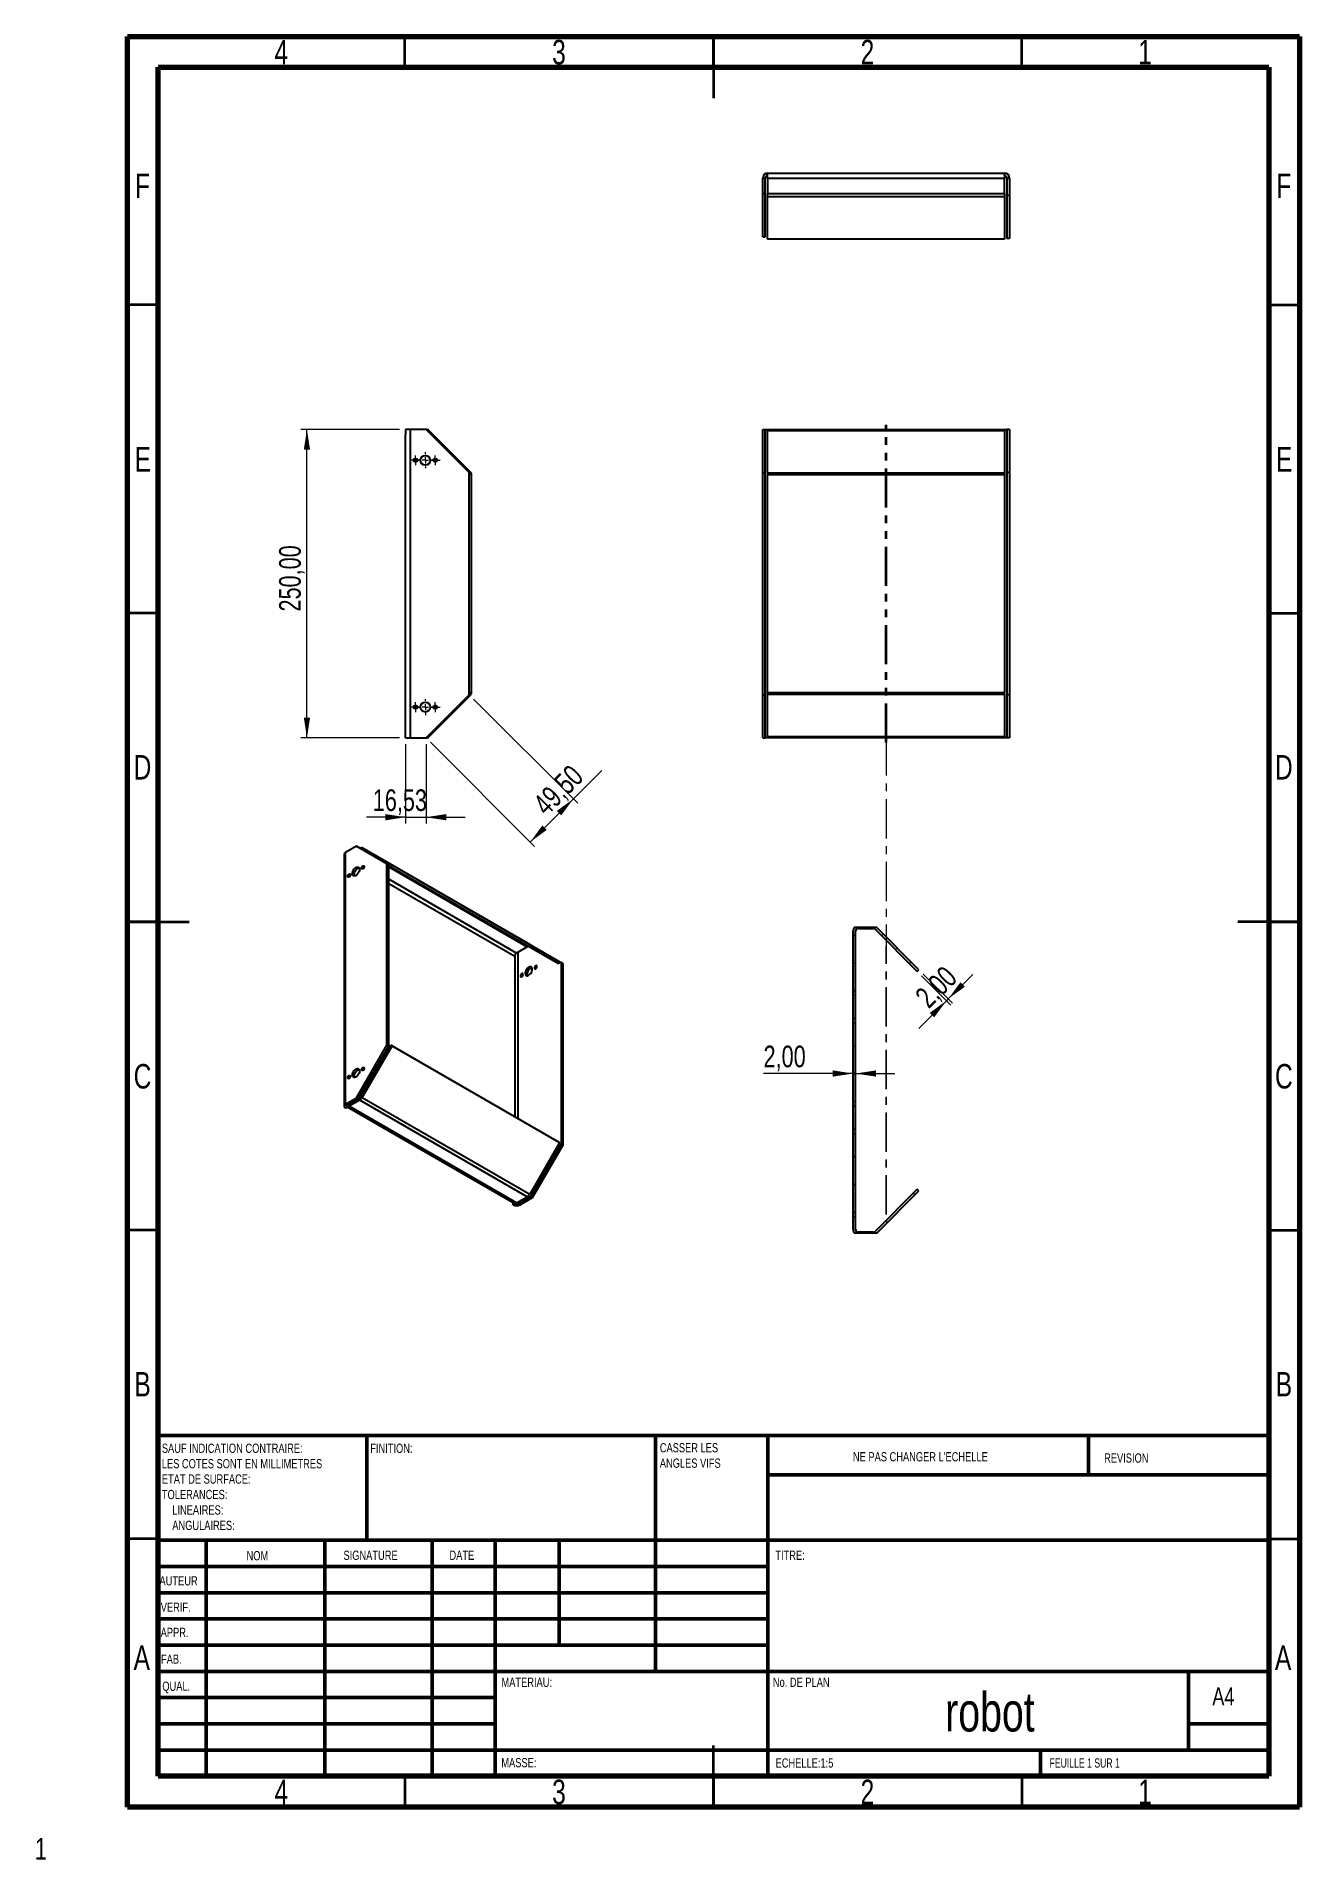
# Model space of a CAD drawing. Header units: millimetres. Extents: x 0 to 205, y -4 to 292.
import ezdxf

# ---------------------------------------------------------------- set-up
doc = ezdxf.new("R2010")
doc.units = ezdxf.units.MM
doc.linetypes.add('CENTER', pattern=[10.16, 6.35, -1.27, 1.27, -1.27])
doc.linetypes.add('PHANTOM', pattern=[12.7, 6.35, -1.27, 1.27, -1.27, 1.27, -1.27])
doc.styles.add('SLDTEXTSTYLE0', font='TXT', dxfattribs={"width": 0.75})
doc.styles.add('SLDTEXTSTYLE1', font='TXT', dxfattribs={"width": 0.7})
doc.dimstyles.new('SLDDIMSTYLE0', dxfattribs={"dimtxt": 3.5, "dimasz": 3.302, "dimexe": 0, "dimexo": 0.0625, "dimgap": 0.875, "dimtad": 1, "dimlfac": 5, "dimrnd": 1e-09, "dimzin": 12, "dimdsep": 46, "dimtxsty": 'SLDTEXTSTYLE0', "dimsah": 1, "dimcen": 0.09, "dimadec": 0, "dimazin": 3, "dimtfac": 1, "dimtmove": 0, "dimatfit": 0, "dimfxl": 1, "dimfrac": 2, "dimtolj": 1, "dimtzin": 12, "dimarcsym": 0})
doc.dimstyles.new('SLDDIMSTYLE1', dxfattribs={"dimtxt": 3.5, "dimasz": 3.302, "dimexe": 0, "dimexo": 0.0625, "dimgap": 0.875, "dimtad": 1, "dimlfac": 5, "dimrnd": 1e-09, "dimzin": 12, "dimdsep": 46, "dimtxsty": 'SLDTEXTSTYLE0', "dimsah": 1, "dimcen": 0.09, "dimadec": 0, "dimazin": 3, "dimtfac": 1, "dimtofl": 0, "dimtmove": 0, "dimatfit": 3, "dimfxl": 1, "dimfrac": 2, "dimtolj": 1, "dimtzin": 12, "dimarcsym": 0})

# ---------------------------------------------------------------- blocks, each defined once
blk = doc.blocks.new('SW_NOTE_0')
at = {"color": 0, "linetype": 'Continuous', "lineweight": 0, "char_height": 1.5, "attachment_point": 1, "style": 'SLDTEXTSTYLE0'}
for s, insert in [('SAUF INDICATION CONTRAIRE:', (0, 1.93)), ('LES COTES SONT EN MILLIMETRES', (0, -0.57)), ('TOLERANCES:', (0, -5.57)), ('ETAT DE SURFACE:', (0, -3.07)), ('LINEAIRES:', (1.69, -8.07)), ('ANGULAIRES:', (1.69, -10.57))]:
    blk.add_mtext(s, dxfattribs=dict(at, insert=insert))
blk = doc.blocks.new('SW_NOTE_0_1')
at = {"color": 0, "linetype": 'Continuous', "lineweight": 0, "char_height": 1.5, "attachment_point": 1, "style": 'SLDTEXTSTYLE0'}
for s, insert in [('CASSER LES', (0, 1.93)), ('ANGLES VIFS', (0, -0.57))]:
    blk.add_mtext(s, dxfattribs=dict(at, insert=insert))
blk = doc.blocks.new('_D')
at = {"color": 7, "linetype": 'Continuous', "lineweight": 0}
for p, q in [((60.11, 177.3), (60.11, 164.45)), ((63.41, 177.3), (63.41, 164.45)), ((60.11, 165.45), (53.76, 165.45)), ((60.11, 165.45), (63.41, 165.45)), ((63.41, 165.45), (69.76, 165.45))]:
    blk.add_line(p, q, dxfattribs=at)
at = {"color": 7, "linetype": 'Continuous', "lineweight": 18}
for points in [[(60.11, 165.45), (56.81, 165.96), (56.81, 164.94)], [(63.41, 165.45), (66.72, 164.94), (66.72, 165.96)]]:
    blk.add_solid(points, dxfattribs=at)
at = {"color": 7, "linetype": 'Continuous', "lineweight": 18, "insert": (54.78, 169.96), "char_height": 3.5, "attachment_point": 1, "style": 'SLDTEXTSTYLE0'}
blk.add_mtext('16,53', dxfattribs=at)
blk = doc.blocks.new('_D_1')
at = {"color": 7, "linetype": 'Continuous', "lineweight": 0}
for p, q in [((71.12, 184.59), (88, 167.71)), ((64.12, 177.59), (81, 160.71)), ((87.29, 168.42), (91.9, 173.03)), ((80.29, 161.42), (87.29, 168.42))]:
    blk.add_line(p, q, dxfattribs=at)
at = {"color": 7, "linetype": 'Continuous', "lineweight": 18}
for points in [[(87.29, 168.42), (84.6, 166.45), (85.32, 165.73)], [(80.29, 161.42), (82.99, 163.4), (82.27, 164.12)]]:
    blk.add_solid(points, dxfattribs=at)
at = {"color": 7, "linetype": 'Continuous', "lineweight": 18, "insert": (80.48, 167.99), "char_height": 3.5, "attachment_point": 1, "rotation": 45, "style": 'SLDTEXTSTYLE0'}
blk.add_mtext('49,50', dxfattribs=at)
blk = doc.blocks.new('_D_2')
at = {"color": 7, "linetype": 'Continuous', "lineweight": 0}
for p, q in [((59.11, 228.3), (43.11, 228.3)), ((44.11, 178.3), (44.11, 228.3)), ((59.11, 178.3), (43.11, 178.3))]:
    blk.add_line(p, q, dxfattribs=at)
at = {"color": 7, "linetype": 'Continuous', "lineweight": 18}
for points in [[(44.11, 228.3), (43.6, 225), (44.62, 225)], [(44.11, 178.3), (44.62, 181.6), (43.6, 181.6)]]:
    blk.add_solid(points, dxfattribs=at)
at = {"color": 7, "linetype": 'Continuous', "lineweight": 18, "insert": (39.6, 198.79), "char_height": 3.5, "attachment_point": 1, "rotation": 90, "style": 'SLDTEXTSTYLE0'}
blk.add_mtext('250,00', dxfattribs=at)
blk = doc.blocks.new('SW_CENTERMARKSYMBOL_0')
at = {"color": 0, "linetype": 'Continuous', "lineweight": 18}
for p, q in [((-1, 0), (-1.3, 0)), ((0, 0), (-0.5, 0)), ((0, 1), (0, 1.3)), ((0, 0), (0, 0.5)), ((0, 0), (0, -0.5)), ((0, 0), (0.5, 0)), ((1, 0), (1.3, 0)), ((0, -1), (0, -1.3))]:
    blk.add_line(p, q, dxfattribs=at)
blk = doc.blocks.new('SW_CENTERMARKSYMBOL_1')
at = {"color": 0, "linetype": 'Continuous', "lineweight": 18}
for p, q in [((-0.5, 0), (-0.8, 0)), ((0, 0), (-0.5, 0)), ((0, 0.5), (0, 0.8)), ((0, 0), (0, 0.5)), ((0, 0), (0, -0.5)), ((0, 0), (0.5, 0)), ((0.5, 0), (0.8, 0)), ((0, -0.5), (0, -0.8))]:
    blk.add_line(p, q, dxfattribs=at)
blk = doc.blocks.new('SW_CENTERMARKSYMBOL_2')
at = {"color": 0, "linetype": 'Continuous', "lineweight": 18}
for p, q in [((-0.5, 0), (-0.8, 0)), ((0, 0), (-0.5, 0)), ((0, 0.5), (0, 0.8)), ((0, 0), (0, 0.5)), ((0, 0), (0, -0.5)), ((0, 0), (0.5, 0)), ((0.5, 0), (0.8, 0)), ((0, -0.5), (0, -0.8))]:
    blk.add_line(p, q, dxfattribs=at)
blk = doc.blocks.new('SW_CENTERMARKSYMBOL_3')
at = {"color": 0, "linetype": 'Continuous', "lineweight": 18}
for p, q in [((-1, 0), (-1.3, 0)), ((0, 0), (-0.5, 0)), ((0, 1), (0, 1.3)), ((0, 0), (0, 0.5)), ((0, 0), (0, -0.5)), ((0, 0), (0.5, 0)), ((1, 0), (1.3, 0)), ((0, -1), (0, -1.3))]:
    blk.add_line(p, q, dxfattribs=at)
blk = doc.blocks.new('SW_CENTERMARKSYMBOL_4')
at = {"color": 0, "linetype": 'Continuous', "lineweight": 18}
for p, q in [((-0.5, 0), (-0.8, 0)), ((0, 0), (-0.5, 0)), ((0, 0.5), (0, 0.8)), ((0, 0), (0, 0.5)), ((0, 0), (0, -0.5)), ((0, 0), (0.5, 0)), ((0.5, 0), (0.8, 0)), ((0, -0.5), (0, -0.8))]:
    blk.add_line(p, q, dxfattribs=at)
blk = doc.blocks.new('SW_CENTERMARKSYMBOL_5')
at = {"color": 0, "linetype": 'Continuous', "lineweight": 18}
for p, q in [((-0.5, 0), (-0.8, 0)), ((0, 0), (-0.5, 0)), ((0, 0.5), (0, 0.8)), ((0, 0), (0, 0.5)), ((0, 0), (0, -0.5)), ((0, 0), (0.5, 0)), ((0.5, 0), (0.8, 0)), ((0, -0.5), (0, -0.8))]:
    blk.add_line(p, q, dxfattribs=at)
blk = doc.blocks.new('_D_3')
at = {"color": 7, "linetype": 'Continuous', "lineweight": 0}
for p, q in [((143.74, 139.74), (148.47, 135.01)), ((144.02, 140.02), (148.76, 135.29)), ((148.05, 136), (152.02, 139.97)), ((148.05, 136), (147.77, 135.71)), ((147.77, 135.71), (143.28, 131.22))]:
    blk.add_line(p, q, dxfattribs=at)
at = {"color": 7, "linetype": 'Continuous', "lineweight": 18}
for points in [[(148.05, 136), (150.74, 137.97), (150.03, 138.69)], [(147.77, 135.71), (145.07, 133.74), (145.79, 133.02)]]:
    blk.add_solid(points, dxfattribs=at)
at = {"color": 7, "linetype": 'Continuous', "lineweight": 18, "insert": (142.43, 136.76), "char_height": 3.5, "attachment_point": 1, "rotation": 45, "style": 'SLDTEXTSTYLE0'}
blk.add_mtext('2,00', dxfattribs=at)
blk = doc.blocks.new('_D_4')
at = {"color": 7, "linetype": 'Continuous', "lineweight": 0}
for p, q in [((132.65, 123.9), (118.12, 123.9)), ((133.05, 123.9), (132.65, 123.9)), ((133.05, 123.9), (139.4, 123.9))]:
    blk.add_line(p, q, dxfattribs=at)
at = {"color": 7, "linetype": 'Continuous', "lineweight": 18}
for points in [[(132.65, 123.9), (129.34, 124.41), (129.34, 123.4)], [(133.05, 123.9), (136.35, 123.4), (136.35, 124.41)]]:
    blk.add_solid(points, dxfattribs=at)
at = {"color": 7, "linetype": 'Continuous', "lineweight": 18, "insert": (118.12, 128.42), "char_height": 3.5, "attachment_point": 1, "style": 'SLDTEXTSTYLE0'}
blk.add_mtext('2,00', dxfattribs=at)

msp = doc.modelspace()

# ---------------------------------------------------------------- hatches: boundary and pattern name
at = {"linetype": 'Continuous', "lineweight": 18}
h = msp.add_hatch(dxfattribs=at)
h.set_pattern_fill('ANSI38', style=0)
edge = h.paths.add_edge_path(flags=0)
edge.add_line((136.4804, 147.5668), (132.8804, 147.5668))
edge.add_arc((133.4461, 147.0011), 0.8, 135, 180)
edge.add_line((132.6461, 147.0011), (132.6461, 98.6011))
edge.add_arc((133.4461, 98.6011), 0.8, 180, 225)
edge.add_line((132.8804, 98.0355), (136.4804, 98.0355))
edge.add_line((136.4804, 98.0355), (143.3171, 104.8722))
edge.add_line((143.3171, 104.8722), (143.0343, 105.1551))
edge.add_line((143.0343, 105.1551), (136.1975, 98.3183))
edge.add_arc((135.9147, 98.6011), 0.4, 270, 315, ccw=False)
edge.add_line((135.9147, 98.2011), (133.4461, 98.2011))
edge.add_arc((133.4461, 98.6011), 0.4, 180, 270, ccw=False)
edge.add_line((133.0461, 98.6011), (133.0461, 147.0011))
edge.add_arc((133.4461, 147.0011), 0.4, 90, 180, ccw=False)
edge.add_line((133.4461, 147.4011), (135.9147, 147.4011))
edge.add_arc((135.9147, 147.0011), 0.4, 45, 90, ccw=False)
edge.add_line((136.1975, 147.284), (143.0343, 140.4472))
edge.add_line((143.0343, 140.4472), (143.3171, 140.7301))
edge.add_line((143.3171, 140.7301), (136.4804, 147.5668))

# ---------------------------------------------------------------- linework, layer by layer
at = {"color": 7, "linetype": 'Continuous', "lineweight": 70}
for p, q in [((15, 5), (15, 292)), ((15, 292), (205, 292)), ((205, 292), (205, 5)), ((20, 10), (20, 287)), ((20, 287), (200, 287)), ((200, 287), (200, 10)), ((200, 10), (20, 10)), ((205, 5), (15, 5))]:
    msp.add_line(p, q, dxfattribs=at)
at = {"color": 7, "linetype": 'Continuous', "lineweight": 35}
for p, q in [((60, 287), (60, 292)), ((110, 292), (110, 282)), ((110, 287), (110, 292)), ((160, 287), (160, 292)), ((20, 248.5), (15, 248.5)), ((200, 248.5), (205, 248.5)), ((20, 198.5), (15, 198.5)), ((200, 198.5), (205, 198.5)), ((15, 148.5), (25, 148.5)), ((20, 148.5), (15, 148.5)), ((205, 148.5), (195, 148.5)), ((200, 148.5), (205, 148.5)), ((20, 98.5), (15, 98.5)), ((200, 98.5), (205, 98.5)), ((20, 48.5), (15, 48.5)), ((200, 48.5), (205, 48.5)), ((110, 5), (110, 15)), ((60, 10), (60, 5)), ((110, 10), (110, 5)), ((160, 10), (160, 5))]:
    msp.add_line(p, q, dxfattribs=at)
at = {"color": 7, "linetype": 'Continuous', "lineweight": 25}
for p, q in [((118.3816, 269.039), (117.9816, 269.039)), ((117.9816, 266.5328), (117.9816, 269.039)), ((118.3816, 266.5328), (118.3816, 269.039)), ((118.7816, 269.439), (118.7816, 269.839)), ((118.7816, 269.839), (157.1816, 269.839)), ((118.7816, 269.039), (118.7816, 269.439)), ((118.7816, 269.039), (157.1816, 269.039)), ((118.7816, 269.039), (118.7816, 266.5704)), ((157.1816, 269.439), (157.1816, 269.839)), ((157.1816, 269.439), (157.1816, 269.039)), ((157.1816, 266.5704), (157.1816, 269.039)), ((157.5816, 269.039), (157.9816, 269.039)), ((157.5816, 269.039), (157.5816, 266.239)), ((157.9816, 269.039), (157.9816, 266.239)), ((117.9816, 266.5328), (118.3816, 266.5328)), ((117.9816, 259.5328), (117.9816, 266.5328)), ((118.3816, 259.5328), (118.3816, 266.5328)), ((118.7816, 266.5704), (157.1816, 266.5704)), ((118.7816, 266.0047), (118.7816, 266.5704)), ((157.1816, 266.0047), (118.7816, 266.0047)), ((118.7816, 259.168), (118.7816, 266.0047)), ((157.1816, 266.5704), (157.1816, 266.0047)), ((157.1816, 266.0047), (157.1816, 259.168)), ((157.9816, 266.239), (157.5816, 266.239)), ((157.5816, 266.239), (157.5816, 259.239)), ((157.9816, 266.239), (157.9816, 259.239)), ((117.9816, 259.5328), (118.3816, 259.5328)), ((157.1816, 259.168), (118.7816, 259.168)), ((157.9816, 259.239), (157.5816, 259.239)), ((60.1082, 228.2996), (60.1082, 227.4996)), ((60.9082, 228.2996), (60.1082, 228.2996)), ((63.4144, 228.2996), (60.9082, 228.2996)), ((60.9082, 178.2996), (60.9082, 228.2996)), ((70.4144, 221.2996), (63.4144, 228.2996)), ((63.4144, 228.2996), (63.7082, 228.2996)), ((63.7082, 228.2996), (63.9425, 228.0653)), ((63.7956, 227.9184), (63.9425, 228.0653)), ((70.7792, 221.2286), (63.9425, 228.0653)), ((117.9816, 228.2996), (118.3816, 228.2996)), ((117.9816, 221.2996), (117.9816, 228.2996)), ((118.3816, 221.2996), (118.3816, 228.2996)), ((118.3816, 228.2996), (118.7816, 228.2996)), ((118.7816, 228.2996), (157.1816, 228.2996)), ((118.7816, 228.0653), (118.7816, 228.2996)), ((157.1816, 228.0653), (118.7816, 228.0653)), ((118.7816, 221.2286), (118.7816, 228.0653)), ((157.1816, 228.2996), (157.1816, 228.0653)), ((157.1816, 228.2996), (157.5816, 228.2996)), ((157.1816, 228.0653), (157.1816, 221.2286)), ((157.9816, 228.2996), (157.5816, 228.2996)), ((157.5816, 228.2996), (157.5816, 221.2996)), ((157.9816, 228.2996), (157.9816, 221.2996)), ((60.1082, 179.0996), (60.1082, 227.4996)), ((70.4144, 185.2996), (70.4144, 221.2996)), ((70.4964, 220.9457), (70.4144, 221.0278)), ((70.7792, 221.2286), (70.4964, 220.9457)), ((70.7082, 221.1575), (70.7082, 185.4418)), ((117.9816, 221.2996), (118.3816, 221.2996)), ((117.9816, 185.2996), (117.9816, 221.2996)), ((118.3816, 185.2996), (118.3816, 221.2996)), ((157.1816, 221.2286), (118.7816, 221.2286)), ((118.7816, 221.2286), (118.7816, 220.9457)), ((157.1816, 220.9457), (118.7816, 220.9457)), ((118.7816, 185.6536), (118.7816, 220.9457)), ((157.1816, 221.2286), (157.1816, 220.9457)), ((157.1816, 220.9457), (157.1816, 185.6536)), ((157.9816, 221.2996), (157.5816, 221.2996)), ((157.5816, 221.2996), (157.5816, 185.2996)), ((157.9816, 221.2996), (157.9816, 185.2996)), ((63.4144, 178.2996), (70.4144, 185.2996)), ((63.9425, 178.534), (70.7792, 185.3707)), ((70.4144, 185.5715), (70.4964, 185.6536)), ((70.7792, 185.3707), (70.4964, 185.6536)), ((117.9816, 178.2996), (117.9816, 185.2996)), ((117.9816, 185.2996), (118.3816, 185.2996)), ((118.3816, 178.2996), (118.3816, 185.2996)), ((118.7816, 185.3707), (118.7816, 185.6536)), ((118.7816, 185.6536), (157.1816, 185.6536)), ((118.7816, 185.3707), (157.1816, 185.3707)), ((118.7816, 178.534), (118.7816, 185.3707)), ((157.1816, 185.3707), (157.1816, 185.6536)), ((157.1816, 185.3707), (157.1816, 178.534)), ((157.9816, 185.2996), (157.5816, 185.2996)), ((157.5816, 185.2996), (157.5816, 178.2996)), ((157.9816, 185.2996), (157.9816, 178.2996)), ((60.1082, 178.2996), (60.1082, 179.0996)), ((60.1082, 178.2996), (60.9082, 178.2996)), ((60.9082, 178.2996), (63.4144, 178.2996)), ((63.7082, 178.2996), (63.4144, 178.2996)), ((63.9425, 178.534), (63.7082, 178.2996)), ((63.7956, 178.6809), (63.9425, 178.534)), ((117.9816, 178.2996), (118.3816, 178.2996)), ((118.7816, 178.2996), (118.3816, 178.2996)), ((118.7816, 178.534), (157.1816, 178.534)), ((118.7816, 178.2996), (118.7816, 178.534)), ((157.1816, 178.2996), (118.7816, 178.2996)), ((157.1816, 178.534), (157.1816, 178.2996)), ((157.5816, 178.2996), (157.1816, 178.2996)), ((157.9816, 178.2996), (157.5816, 178.2996)), ((52.1334, 160.7778), (50.3613, 159.7547)), ((50.3613, 118.9277), (50.3613, 159.7547)), ((57.0832, 157.9194), (52.1334, 160.7778)), ((52.1334, 160.7778), (52.4163, 160.6145)), ((57.366, 157.7561), (52.4163, 160.6145)), ((52.9686, 160.2955), (53.0725, 160.4755)), ((57.9068, 157.6838), (53.0725, 160.4755)), ((80.2254, 144.8004), (53.0725, 160.4755)), ((50.1269, 159.4282), (50.1269, 118.6011)), ((57.0832, 128.5239), (57.0832, 157.9194)), ((57.0832, 157.9194), (57.366, 157.7561)), ((57.366, 128.3607), (57.366, 157.7561)), ((57.7068, 157.3373), (57.366, 157.5342)), ((57.366, 157.3998), (79.8254, 144.4342)), ((57.9068, 157.6838), (57.7068, 157.3373)), ((84.8597, 141.6623), (57.7068, 157.3373)), ((85.0597, 142.0087), (57.9068, 157.6838)), ((78.0798, 143.4265), (57.366, 155.3844)), ((57.366, 154.7312), (77.797, 142.9366)), ((80.2254, 144.8004), (85.0597, 142.0087)), ((132.6461, 98.6011), (132.6461, 147.0011)), ((136.4804, 147.5668), (132.8804, 147.5668)), ((133.0461, 98.6011), (133.0461, 147.0011)), ((133.4461, 147.4011), (135.9147, 147.4011)), ((143.0343, 140.4472), (136.1975, 147.284)), ((143.3171, 140.7301), (136.4804, 147.5668)), ((77.797, 142.9366), (77.797, 116.922)), ((79.8254, 144.4342), (78.0798, 143.4265)), ((78.3627, 116.5955), (78.3627, 143.5898)), ((80.3425, 144.7328), (80.3426, 144.7328)), ((80.3426, 144.7328), (85.2923, 141.8745)), ((80.6254, 144.5695), (80.3426, 144.7328)), ((80.6254, 144.5695), (85.5752, 141.7112)), ((85.0597, 142.0087), (84.8597, 141.6623)), ((85.2923, 141.8745), (85.2923, 112.479)), ((85.5752, 141.7112), (85.2923, 141.8745)), ((85.5752, 141.7112), (85.5752, 112.3157)), ((143.0343, 140.4472), (143.3171, 140.7301)), ((52.1334, 119.9507), (57.0832, 128.5239)), ((52.4163, 119.7874), (57.366, 128.3607)), ((52.8725, 120.1466), (57.7068, 128.5198)), ((53.0725, 120.0311), (57.9068, 128.4043)), ((57.0832, 128.5239), (57.366, 128.3607)), ((57.9068, 128.4043), (57.7068, 128.5198)), ((57.7068, 128.5198), (84.8597, 112.8448)), ((57.9068, 128.4043), (85.0597, 112.7293)), ((50.3613, 118.9277), (52.1334, 119.9507)), ((50.6441, 118.7644), (50.3613, 118.9277)), ((50.6441, 118.4378), (50.3613, 118.2746)), ((50.6441, 118.7644), (52.4163, 119.7874)), ((50.6441, 118.5254), (50.6441, 118.7644)), ((50.6441, 118.4378), (50.6441, 118.5254)), ((50.6441, 118.4939), (77.6799, 102.8865)), ((52.6725, 119.6088), (50.9269, 118.6011)), ((50.9269, 118.9277), (50.9269, 118.6011)), ((78.0798, 102.9261), (50.9269, 118.6011)), ((52.1334, 119.9507), (52.4163, 119.7874)), ((52.6725, 119.9354), (52.4163, 119.7875)), ((52.6725, 119.9354), (52.6725, 119.6088)), ((79.8254, 103.9338), (52.6725, 119.6088)), ((52.8725, 120.1466), (53.0725, 120.0311)), ((53.0725, 120.0311), (80.2254, 104.356)), ((85.0597, 112.7293), (80.2254, 104.356)), ((85.2923, 112.479), (80.3426, 103.9058)), ((85.5752, 112.3157), (80.6254, 103.7425)), ((85.0597, 112.7293), (84.8597, 112.8448)), ((85.5752, 112.3157), (85.2923, 112.479)), ((78.0798, 102.9261), (79.8254, 103.9338)), ((80.3426, 103.9058), (78.3627, 102.7628)), ((80.6254, 103.7425), (78.6455, 102.5995)), ((80.6254, 103.7425), (80.3426, 103.9058)), ((136.1975, 98.3183), (143.0343, 105.1551)), ((136.4804, 98.0355), (143.3171, 104.8722)), ((143.3171, 104.8722), (143.0343, 105.1551)), ((77.5142, 102.5995), (77.5142, 102.9821)), ((77.797, 102.7628), (77.5142, 102.5995)), ((77.797, 102.7628), (77.797, 102.8503)), ((78.3627, 102.7628), (78.3627, 103.0894)), ((78.3627, 102.7628), (78.6455, 102.5995)), ((136.4804, 98.0355), (132.8804, 98.0355)), ((135.9147, 98.2011), (133.4461, 98.2011))]:
    msp.add_line(p, q, dxfattribs=at)
at = {"color": 7, "linetype": 'PHANTOM', "lineweight": 35}
msp.add_line((137.9816, 177.534), (137.9816, 229.0653), dxfattribs=at)
at = {"color": 7, "linetype": 'CENTER', "lineweight": 18}
for p, q in [((137.9816, 178.534), (137.9816, 101.0355)), ((137.9816, 101.0355), (137.9816, 144.5668))]:
    msp.add_line(p, q, dxfattribs=at)
at = {"color": 7, "linetype": 'Continuous', "lineweight": 50}
for p, q in [((20, 65.25), (200, 65.25)), ((20, 65.25), (20, 10)), ((53.8, 48.25), (53.8, 65.25)), ((100.6, 65.25), (100.6, 27)), ((118.8, 65.25), (118.8, 10)), ((170.8, 58.875), (170.8, 65.25)), ((200, 58.875), (118.8, 58.875)), ((200, 48.25), (20, 48.25)), ((27.8, 48.25), (27.8, 10)), ((46.991, 48.25), (46.991, 10)), ((64.3989, 48.25), (64.3989, 10)), ((74.6, 10), (74.6, 48.25)), ((85, 31.25), (85, 48.25)), ((118.8, 44), (20, 44)), ((118.8, 39.75), (20, 39.75)), ((118.8, 35.5), (20, 35.5)), ((118.8, 31.25), (20, 31.25)), ((74.6, 27), (20, 27)), ((74.6, 27), (200, 27)), ((187, 14.25), (187, 27)), ((74.6, 22.7499), (20, 22.7499)), ((74.6, 18.5), (20, 18.5)), ((200, 18.5), (187, 18.5)), ((20, 14.25), (200, 14.25)), ((163, 10), (163, 14.25))]:
    msp.add_line(p, q, dxfattribs=at)
at = {"color": 7, "linetype": 'Continuous', "lineweight": 25, "flags": 128}
for points in [[(51.4926, 156.3251), (51.5091, 156.491), (51.5574, 156.6661), (51.6349, 156.8405), (51.737, 157.0038), (51.8577, 157.1467), (51.9901, 157.2608), (52.1265, 157.3395), (52.2589, 157.3783), (52.3797, 157.3748), (52.4817, 157.3293), (52.5592, 157.2444), (52.6076, 157.1251), (52.624, 156.9783), (52.6076, 156.8125), (52.5592, 156.6373), (52.4817, 156.463), (52.3797, 156.2996), (52.2589, 156.1567), (52.1265, 156.0426), (51.9901, 155.9639), (51.8577, 155.9251), (51.737, 155.9286), (51.6349, 155.9741), (51.5574, 156.059), (51.5091, 156.1783), (51.4926, 156.3251)], [(51.7755, 156.1619), (51.7919, 156.3277), (51.8403, 156.5028), (51.9177, 156.6772), (52.0198, 156.8405), (52.1406, 156.9834), (52.273, 157.0975), (52.4093, 157.1763), (52.5418, 157.215), (52.5739, 157.2182)], [(52.9776, 157.1824), (52.9937, 157.2854), (53.0397, 157.3915), (53.1085, 157.4843), (53.1897, 157.5498), (53.2709, 157.578), (53.3397, 157.5646), (53.3857, 157.5117), (53.4018, 157.4273), (53.3857, 157.3242), (53.3397, 157.2182), (53.2709, 157.1254), (53.1897, 157.0599), (53.1085, 157.0317), (53.0397, 157.045), (52.9937, 157.098), (52.9776, 157.1824)], [(53.2811, 157.1365), (53.3225, 157.2282), (53.3811, 157.3099)], [(50.7148, 155.8761), (50.731, 155.9792), (50.7769, 156.0852), (50.8458, 156.178), (50.9269, 156.2435), (51.0081, 156.2718), (51.0769, 156.2584), (51.1229, 156.2055), (51.1391, 156.121), (51.1229, 156.018), (51.0769, 155.912), (51.0081, 155.8191), (50.9269, 155.7536), (50.8458, 155.7254), (50.7769, 155.7388), (50.731, 155.7917), (50.7148, 155.8761)], [(51.0183, 155.8303), (51.0598, 155.9219), (51.1184, 156.0036)], [(51.8256, 155.922), (51.7919, 156.015), (51.7755, 156.1619)], [(79.1405, 139.9562), (79.1244, 140.0406), (79.0784, 140.0935), (79.0096, 140.1069), (78.9284, 140.0787), (78.8472, 140.0132), (78.7784, 139.9203), (78.7324, 139.8143), (78.7162, 139.7112), (78.7324, 139.6268), (78.7784, 139.5739), (78.8472, 139.5605), (78.9284, 139.5887), (79.0096, 139.6543), (79.0784, 139.7471), (79.1244, 139.8531), (79.1405, 139.9562)], [(79.1198, 139.8387), (79.0612, 139.757), (79.0198, 139.6654)], [(80.6254, 140.8134), (80.609, 140.9602), (80.5606, 141.0796), (80.4832, 141.1644), (80.3811, 141.2099), (80.2603, 141.2134), (80.1279, 141.1747), (79.9916, 141.0959), (79.8592, 140.9818), (79.7384, 140.8389), (79.6363, 140.6756), (79.5589, 140.5012), (79.5105, 140.3261), (79.4941, 140.1603), (79.5105, 140.0134), (79.5589, 139.8941), (79.6363, 139.8092), (79.7384, 139.7637), (79.8592, 139.7602), (79.9916, 139.799), (80.1279, 139.8777), (80.2603, 139.9919), (80.3811, 140.1347), (80.4832, 140.2981), (80.5606, 140.4724), (80.609, 140.6476), (80.6254, 140.8134)], [(80.5753, 141.0533), (80.5432, 141.0501), (80.4108, 141.0114), (80.2744, 140.9327), (80.142, 140.8185), (80.0212, 140.6756), (79.9192, 140.5123), (79.8417, 140.338), (79.7933, 140.1628), (79.7769, 139.997), (79.7933, 139.8501), (79.827, 139.7571)], [(81.4033, 141.2624), (81.3871, 141.3468), (81.3411, 141.3998), (81.2723, 141.4131), (81.1911, 141.3849), (81.1099, 141.3194), (81.0411, 141.2266), (80.9951, 141.1206), (80.979, 141.0175), (80.9951, 140.9331), (81.0411, 140.8802), (81.1099, 140.8668), (81.1911, 140.895), (81.2723, 140.9605), (81.3411, 141.0533), (81.3871, 141.1594), (81.4033, 141.2624)], [(81.3826, 141.145), (81.324, 141.0633), (81.2825, 140.9717)], [(51.4926, 123.6635), (51.5091, 123.8293), (51.5574, 124.0045), (51.6349, 124.1788), (51.737, 124.3422), (51.8577, 124.4851), (51.9901, 124.5992), (52.1265, 124.6779), (52.2589, 124.7167), (52.3797, 124.7132), (52.4817, 124.6677), (52.5592, 124.5828), (52.6076, 124.4635), (52.624, 124.3166), (52.6076, 124.1508), (52.5592, 123.9757), (52.4817, 123.8013), (52.3797, 123.638), (52.2589, 123.4951), (52.1265, 123.381), (51.9901, 123.3022), (51.8577, 123.2635), (51.737, 123.267), (51.6349, 123.3125), (51.5574, 123.3974), (51.5091, 123.5167), (51.4926, 123.6635)], [(51.7755, 123.5002), (51.7919, 123.6661), (51.8403, 123.8412), (51.9177, 124.0155), (52.0198, 124.1789), (52.1406, 124.3218), (52.273, 124.4359), (52.4093, 124.5146), (52.5418, 124.5534), (52.5739, 124.5565)], [(52.9776, 124.5207), (52.9937, 124.6238), (53.0397, 124.7298), (53.1085, 124.8227), (53.1897, 124.8882), (53.2709, 124.9164), (53.3397, 124.903), (53.3857, 124.8501), (53.4018, 124.7657), (53.3857, 124.6626), (53.3397, 124.5566), (53.2709, 124.4638), (53.1897, 124.3982), (53.1085, 124.37), (53.0397, 124.3834), (52.9937, 124.4363), (52.9776, 124.5207)], [(53.2811, 124.4749), (53.3225, 124.5665), (53.3811, 124.6482)], [(50.7148, 123.2145), (50.731, 123.3176), (50.7769, 123.4236), (50.8458, 123.5164), (50.9269, 123.5819), (51.0081, 123.6101), (51.0769, 123.5968), (51.1229, 123.5438), (51.1391, 123.4594), (51.1229, 123.3564), (51.0769, 123.2503), (51.0081, 123.1575), (50.9269, 123.092), (50.8458, 123.0638), (50.7769, 123.0771), (50.731, 123.1301), (50.7148, 123.2145)], [(51.0183, 123.1687), (51.0598, 123.2603), (51.1184, 123.342)], [(51.8256, 123.2603), (51.7919, 123.3534), (51.7755, 123.5002)], [(77.797, 102.8503), (77.7355, 102.8623), (77.6799, 102.8865)]]:
    msp.add_lwpolyline(points, dxfattribs=at)
at = {"color": 7, "linetype": 'Continuous', "lineweight": 25}
for centre, radius in [((61.7082, 223.2996), 0.3), ((63.3082, 223.2996), 0.8), ((64.9082, 223.2996), 0.3), ((61.7082, 183.2996), 0.3), ((63.3082, 183.2996), 0.8), ((64.9082, 183.2996), 0.3)]:
    msp.add_circle(centre, radius, dxfattribs=at)
for centre, radius, start, end in [((118.7816, 269.039), 0.8, 90, 180), ((118.7816, 269.039), 0.4, 90, 180), ((157.1816, 269.039), 0.8, 0, 90), ((157.1816, 269.039), 0.4, 0, 90), ((63.3768, 227.4996), 0.8, 45, 87.241547), ((63.3768, 179.0996), 0.8, 272.758453, 315), ((50.5273, 159.3882), 0.4024, 114.374687, 174.305222), ((52.9089, 160.1194), 0.3919, 65.310409, 122.256167), ((133.4461, 147.0011), 0.8, 135, 180), ((133.4461, 147.0011), 0.4, 90, 180), ((135.9147, 147.0011), 0.4, 45, 90), ((78.4111, 142.9087), 0.6147, 122.605582, 177.394483), ((79.9447, 144.2649), 0.2071, 70.889442, 125.150048), ((50.4852, 118.6011), 0.3493, 110.783494, 249.216518), ((50.7061, 118.6011), 0.1746, 110.783218, 249.216609), ((50.6643, 119.0158), 0.4909, 267.642209, 302.349341), ((52.3671, 120.4251), 0.5771, 301.954942, 331.144133), ((52.0617, 120.588), 1.1541, 301.954685, 331.144398), ((79.2146, 104.913), 1.1541, 301.954685, 331.144398), ((78.0798, 103.6913), 1.2296, 242.609703, 297.390293), ((77.8172, 103.3408), 0.4909, 267.642209, 302.349341), ((78.0798, 103.3087), 0.6148, 242.609637, 297.390421), ((133.4461, 98.6011), 0.8, 180, 225), ((133.4461, 98.6011), 0.4, 180, 270), ((135.9147, 98.6011), 0.4, 270, 315)]:
    msp.add_arc(centre, radius, start, end, dxfattribs=at)

# ---------------------------------------------------------------- block references
at = {"color": 7, "linetype": 'Continuous', "lineweight": 0}
for name, p in [('SW_CENTERMARKSYMBOL_0', (63.3082, 223.2996)), ('SW_CENTERMARKSYMBOL_1', (61.7082, 223.2996)), ('SW_CENTERMARKSYMBOL_2', (64.9082, 223.2996)), ('SW_CENTERMARKSYMBOL_4', (61.7082, 183.2996)), ('SW_CENTERMARKSYMBOL_3', (63.3082, 183.2996)), ('SW_CENTERMARKSYMBOL_5', (64.9082, 183.2996)), ('SW_NOTE_0', (20.5937, 61.9874)), ('SW_NOTE_0_1', (101.3092, 62.0695))]:
    msp.add_blockref(name, p, dxfattribs=at)

# ---------------------------------------------------------------- texts
for s, insert, char_height, attachment_point, style in [('4', (39.96, 291.4439), 3.9688, 2, 'SLDTEXTSTYLE0'), ('3', (84.96, 291.4439), 3.9688, 2, 'SLDTEXTSTYLE0'), ('2', (134.96, 291.4439), 3.9688, 2, 'SLDTEXTSTYLE0'), ('1', (179.96, 291.4439), 3.9688, 2, 'SLDTEXTSTYLE0'), ('F', (17.4577, 269.7806), 3.9688, 2, 'SLDTEXTSTYLE0'), ('F', (202.4577, 269.7806), 3.9688, 2, 'SLDTEXTSTYLE0'), ('E', (17.5078, 225.4439), 3.9688, 2, 'SLDTEXTSTYLE0'), ('E', (202.5078, 225.4439), 3.9688, 2, 'SLDTEXTSTYLE0'), ('D', (17.4527, 175.5306), 3.9688, 2, 'SLDTEXTSTYLE0'), ('D', (202.4527, 175.5306), 3.9688, 2, 'SLDTEXTSTYLE0'), ('C', (17.4587, 125.4439), 3.9688, 2, 'SLDTEXTSTYLE0'), ('C', (202.4587, 125.4439), 3.9688, 2, 'SLDTEXTSTYLE0'), ('B', (17.4706, 75.5306), 3.9688, 2, 'SLDTEXTSTYLE0'), ('B', (202.4706, 75.5306), 3.9688, 2, 'SLDTEXTSTYLE0'), ('FINITION:', (54.3713, 63.9193), 1.5, 1, 'SLDTEXTSTYLE0'), ("NE PAS CHANGER L'ECHELLE", (132.6146, 62.533), 1.5, 1, 'SLDTEXTSTYLE0'), ('REVISION', (173.3276, 62.3349), 1.5, 1, 'SLDTEXTSTYLE0'), ('NOM', (34.3222, 46.5015), 1.5, 1, 'SLDTEXTSTYLE0'), ('SIGNATURE', (50.0336, 46.5618), 1.5, 1, 'SLDTEXTSTYLE0'), ('DATE', (67.2147, 46.5762), 1.5, 1, 'SLDTEXTSTYLE0'), ('TITRE:', (120.0283, 46.5762), 1.5, 1, 'SLDTEXTSTYLE0'), ('AUTEUR', (20.2121, 42.4297), 1.5, 1, 'SLDTEXTSTYLE0'), ('VERIF.', (20.4105, 38.1544), 1.5, 1, 'SLDTEXTSTYLE0'), ('APPR.', (20.4017, 34.0643), 1.5, 1, 'SLDTEXTSTYLE0'), ('A', (17.3397, 31.1939), 3.9688, 2, 'SLDTEXTSTYLE0'), ('FAB.', (20.4552, 29.7337), 1.5, 1, 'SLDTEXTSTYLE0'), ('A', (202.3397, 31.1939), 3.9688, 2, 'SLDTEXTSTYLE0'), ('QUAL.', (20.669, 25.3496), 1.5, 1, 'SLDTEXTSTYLE0'), ('MATERIAU:', (75.6459, 25.9861), 1.5, 1, 'SLDTEXTSTYLE0'), ('No. DE PLAN', (119.6307, 25.9861), 1.5, 1, 'SLDTEXTSTYLE0'), ('robot', (154.8168, 23.6069), 6.35, 2, 'SLDTEXTSTYLE0'), ('A4', (190.8712, 24.4064), 2.91042, 1, 'SLDTEXTSTYLE0'), ('MASSE:', (75.6178, 12.9493), 1.4986, 1, 'SLDTEXTSTYLE0'), ('ECHELLE:1:5', (120.074, 12.9001), 1.5, 1, 'SLDTEXTSTYLE0'), ('FEUILLE 1 SUR 1', (164.4783, 12.9001), 1.5, 1, 'SLDTEXTSTYLE1'), ('4', (39.96, 9.4439), 3.9688, 2, 'SLDTEXTSTYLE0'), ('3', (84.96, 9.4439), 3.9688, 2, 'SLDTEXTSTYLE0'), ('2', (134.96, 9.4439), 3.9688, 2, 'SLDTEXTSTYLE0'), ('1', (179.96, 9.4439), 3.9688, 2, 'SLDTEXTSTYLE0')]:
    msp.add_mtext(s, dxfattribs=dict(at, insert=insert, char_height=char_height, attachment_point=attachment_point, style=style))
at = {"color": 7, "linetype": 'Continuous', "insert": (0, 0), "char_height": 3.5, "attachment_point": 1, "style": 'SLDTEXTSTYLE0'}
msp.add_mtext('1', dxfattribs=at)
msp.add_mtext('1', dxfattribs=at)

# ---------------------------------------------------------------- dimensions: what is measured, and where the dimension line sits
at = {"color": 7, "linetype": 'Continuous', "lineweight": 18}
for base, p1, p2, angle, dimstyle, picture, middle in [((44.1082, 228.2996), (60.1082, 178.2996), (60.1082, 228.2996), 90, 'SLDDIMSTYLE1', '_D_2', (44.1082, 205.9065)), ((87.292, 168.422), (63.4144, 178.2996), (70.4144, 185.2996), 45, 'SLDDIMSTYLE1', '_D_1', (87.7808, 168.9108)), ((147.7666, 135.7149), (143.3171, 140.7301), (143.0343, 140.4472), 45, 'SLDDIMSTYLE0', '_D_3', (148.824, 136.7724))]:
    dim = msp.add_linear_dim(base=base, p1=p1, p2=p2, angle=angle, dimstyle=dimstyle, dxfattribs=at)
    dim.commit()
    dim.dimension.update_dxf_attribs({"geometry": picture, "text_midpoint": middle, "dimtype": 160})
for base, p1, p2, picture, middle in [((63.4144, 165.4471), (60.1082, 178.2996), (63.4144, 178.2996), '_D', (60.5939, 165.4471)), ((132.6461, 123.9047), (133.0461, 147.0011), (132.6461, 147.0011), '_D_4', (122.6461, 123.9047))]:
    dim = msp.add_linear_dim(base=base, p1=p1, p2=p2, dimstyle='SLDDIMSTYLE0', dxfattribs=at)
    dim.commit()
    dim.dimension.update_dxf_attribs({"geometry": picture, "text_midpoint": middle, "dimtype": 160})

doc.saveas('drawing.dxf')
